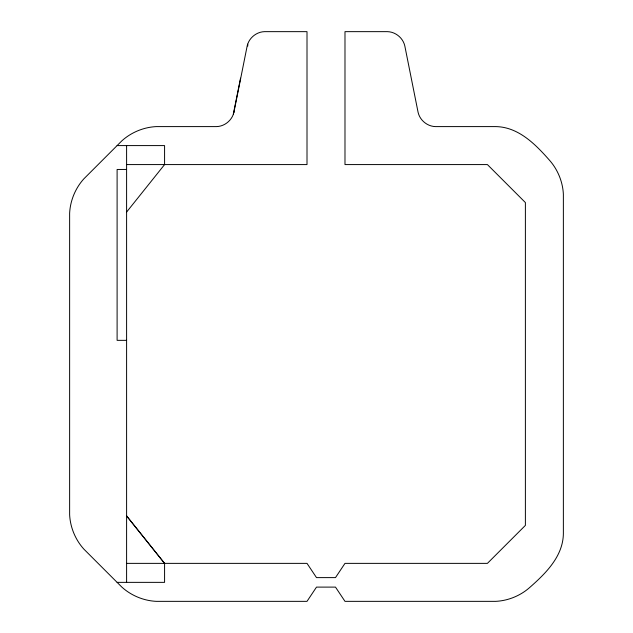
<?xml version="1.0" encoding="UTF-8"?>
<svg xmlns="http://www.w3.org/2000/svg" width="633" height="633" viewBox="0 0 633 633"><rect width="100%" height="100%" fill="white"/><g stroke="black" fill="none" stroke-linecap="round" stroke-linejoin="round"><path stroke-width="0.95" d="M233.316 114.082L240.54 78.175L240.54 79.125M126.6 563.37L307.005 563.37L316.5 577.612L335.49 577.612L344.985 563.37L487.41 563.37L525.39 525.39L525.39 202.56L487.41 164.58L344.985 164.58L344.985 31.65L387.428 31.65C395.554 31.84 403.023 37.964 404.804 45.892L418.096 112.358C419.877 120.286 427.346 126.41 435.472 126.6L495.75 126.6C518.292 126.948 535.257 144.095 549.128 159.833C557.602 169.193 562.745 181.608 563.37 194.22L563.37 533.73C563.022 556.272 545.875 573.237 530.138 587.107C520.777 595.582 508.362 600.725 495.75 601.35L344.985 601.35L335.49 587.107L316.5 587.107L307.005 601.35L156.24 601.35C143.628 600.725 131.213 595.582 121.853 587.107L83.873 549.128C75.398 539.767 70.255 527.352 69.63 514.74L69.63 213.21C70.255 200.598 75.398 188.183 83.873 178.822L121.853 140.843C131.213 132.368 143.628 127.225 156.24 126.6L216.518 126.6C224.644 126.41 232.113 120.286 233.894 112.358L247.186 45.892C248.967 37.964 256.436 31.84 264.562 31.65L307.005 31.65L307.005 164.58L126.6 164.58M126.6 212.055L164.58 164.58L164.58 145.59L117.105 145.59M126.6 169.438L117.105 169.462L117.105 340.348L126.6 340.348M117.105 582.36L164.58 582.36L164.58 563.37L126.6 515.895M126.6 515.95L164.58 563.37M247.764 44.168L247.764 46.067M233.894 111.408L233.894 112.358M126.6 145.59L126.6 582.36"/></g></svg>
